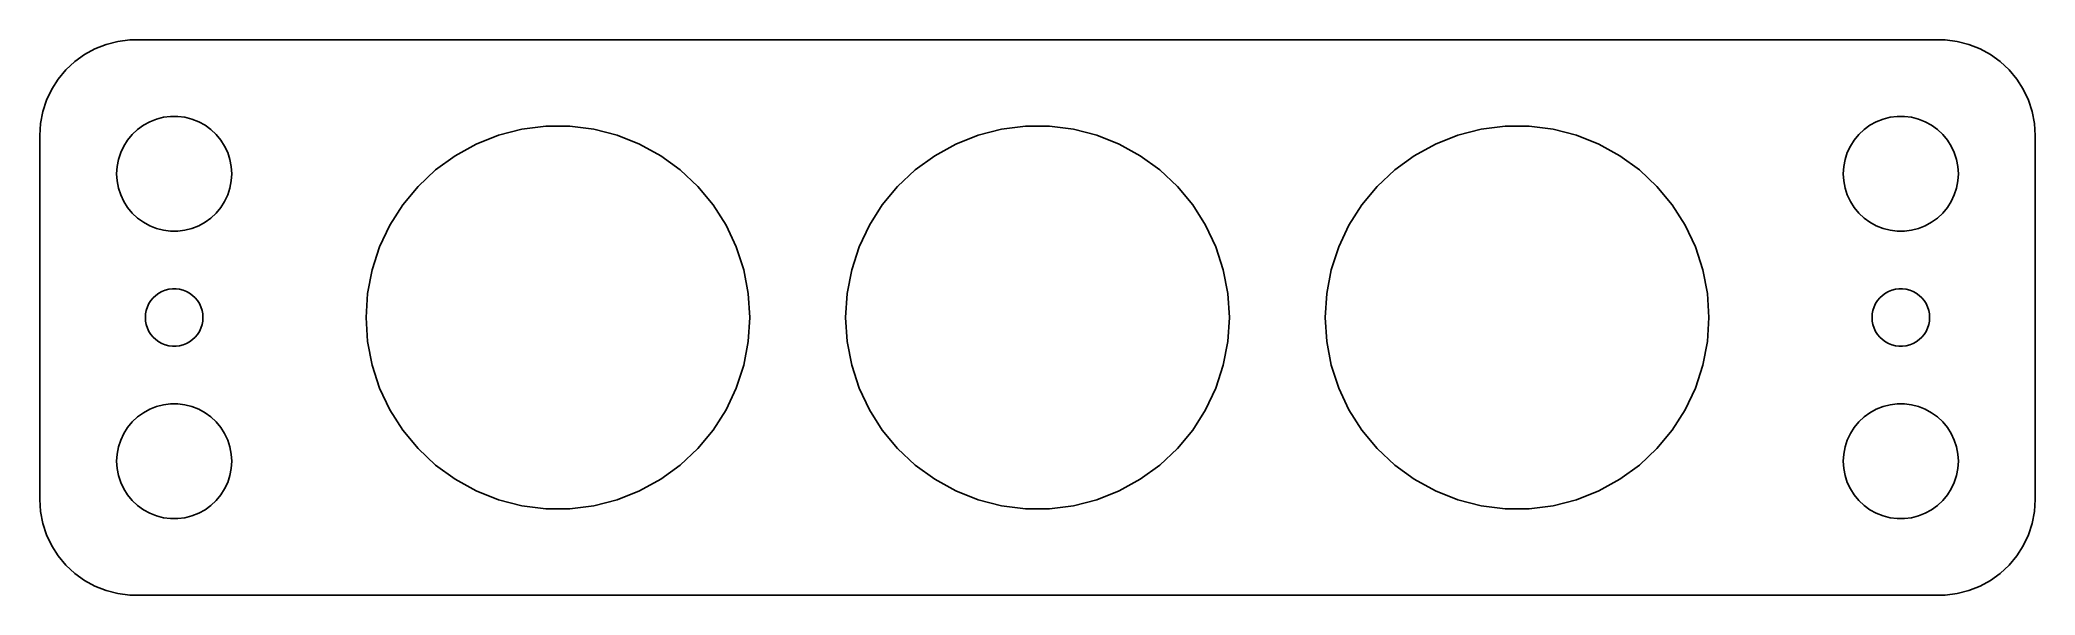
# Model space of a CAD drawing. Header units: metres. Extents: x -52 to 52, y -14 to 14.
import ezdxf

# ---------------------------------------------------------------- set-up
doc = ezdxf.new("R2010")
doc.units = ezdxf.units.M

msp = doc.modelspace()

# ---------------------------------------------------------------- linework, layer by layer
for p, q in [((-49.6791, 13.7216), (-50.1871, 13.3526)), ((-49.1289, 14.0241), (-49.6791, 13.7216)), ((-48.5451, 14.2553), (-49.1289, 14.0241)), ((-47.9369, 14.4114), (-48.5451, 14.2553)), ((-47.3139, 14.4901), (-47.9369, 14.4114)), ((47.3139, 14.4901), (-47.3139, 14.4901)), ((47.9369, 14.4114), (47.3139, 14.4901)), ((48.5451, 14.2553), (47.9369, 14.4114)), ((49.1289, 14.0241), (48.5451, 14.2553)), ((49.6791, 13.7216), (49.1289, 14.0241)), ((50.1871, 13.3526), (49.6791, 13.7216)), ((-50.6448, 12.9227), (-51.0451, 12.4389)), ((-50.1871, 13.3526), (-50.6448, 12.9227)), ((50.6448, 12.9227), (50.1871, 13.3526)), ((51.0451, 12.4389), (50.6448, 12.9227)), ((-51.3815, 11.9088), (-51.6489, 11.3406)), ((-51.0451, 12.4389), (-51.3815, 11.9088)), ((51.3815, 11.9088), (51.0451, 12.4389)), ((51.6489, 11.3406), (51.3815, 11.9088)), ((-51.8429, 10.7434), (-51.9606, 10.1267)), ((-51.6489, 11.3406), (-51.8429, 10.7434)), ((-45.927, 10.3532), (-45.5621, 10.4469)), ((-45.5621, 10.4469), (-45.1884, 10.4941)), ((-45.1884, 10.4941), (-44.8116, 10.4941)), ((-44.8116, 10.4941), (-44.4379, 10.4469)), ((-44.4379, 10.4469), (-44.0729, 10.3532)), ((44.0729, 10.3532), (44.4379, 10.4469)), ((44.4379, 10.4469), (44.8116, 10.4941)), ((44.8116, 10.4941), (45.1884, 10.4941)), ((45.1884, 10.4941), (45.5621, 10.4469)), ((45.5621, 10.4469), (45.927, 10.3532)), ((51.8429, 10.7434), (51.6489, 11.3406)), ((51.9606, 10.1267), (51.8429, 10.7434)), ((-51.9606, 10.1267), (-52, 9.5)), ((-52, 9.5), (-52, -9.5)), ((-47.427, 9.26335), (-47.1869, 9.55363)), ((-47.1869, 9.55363), (-46.9123, 9.81154)), ((-46.9123, 9.81154), (-46.6075, 10.033)), ((-46.6075, 10.033), (-46.2773, 10.2145)), ((-46.2773, 10.2145), (-45.927, 10.3532)), ((-44.0729, 10.3532), (-43.7227, 10.2145)), ((-43.7227, 10.2145), (-43.3925, 10.033)), ((-43.3925, 10.033), (-43.0877, 9.81154)), ((-43.0877, 9.81154), (-42.8131, 9.55363)), ((-42.8131, 9.55363), (-42.5729, 9.26335)), ((-29.2578, 9.04826), (-28.0902, 9.51056)), ((-28.0902, 9.51056), (-26.8738, 9.82286)), ((-26.8738, 9.82286), (-25.6279, 9.98026)), ((-25.6279, 9.98026), (-24.3721, 9.98026)), ((-24.3721, 9.98026), (-23.1262, 9.82286)), ((-23.1262, 9.82286), (-21.9098, 9.51056)), ((-21.9098, 9.51056), (-20.7422, 9.04826)), ((-4.25778, 9.04826), (-3.09016, 9.51056)), ((-3.09016, 9.51056), (-1.87381, 9.82286)), ((-1.87381, 9.82286), (-0.627899, 9.98026)), ((-0.627899, 9.98026), (0.627899, 9.98026)), ((0.627899, 9.98026), (1.87381, 9.82286)), ((1.87381, 9.82286), (3.09016, 9.51056)), ((3.09016, 9.51056), (4.25778, 9.04826)), ((20.7422, 9.04826), (21.9098, 9.51056)), ((21.9098, 9.51056), (23.1262, 9.82286)), ((23.1262, 9.82286), (24.3721, 9.98026)), ((24.3721, 9.98026), (25.6279, 9.98026)), ((25.6279, 9.98026), (26.8738, 9.82286)), ((26.8738, 9.82286), (28.0902, 9.51056)), ((28.0902, 9.51056), (29.2578, 9.04826)), ((42.5729, 9.26335), (42.8131, 9.55363)), ((42.8131, 9.55363), (43.0877, 9.81154)), ((43.0877, 9.81154), (43.3925, 10.033)), ((43.3925, 10.033), (43.7227, 10.2145)), ((43.7227, 10.2145), (44.0729, 10.3532)), ((45.927, 10.3532), (46.2773, 10.2145)), ((46.2773, 10.2145), (46.6075, 10.033)), ((46.6075, 10.033), (46.9123, 9.81154)), ((46.9123, 9.81154), (47.1869, 9.55363)), ((47.1869, 9.55363), (47.427, 9.26335)), ((52, 9.5), (51.9606, 10.1267)), ((52, -9.5), (52, 9.5)), ((-47.9057, 8.24606), (-47.7893, 8.60437)), ((-47.7893, 8.60437), (-47.6289, 8.94525)), ((-47.6289, 8.94525), (-47.427, 9.26335)), ((-42.5729, 9.26335), (-42.3711, 8.94525)), ((-42.3711, 8.94525), (-42.2107, 8.60437)), ((-42.2107, 8.60437), (-42.0942, 8.24606)), ((-31.3742, 7.70512), (-30.3583, 8.44327)), ((-30.3583, 8.44327), (-29.2578, 9.04826)), ((-20.7422, 9.04826), (-19.6417, 8.44327)), ((-19.6417, 8.44327), (-18.6257, 7.70512)), ((-6.37424, 7.70512), (-5.35826, 8.44327)), ((-5.35826, 8.44327), (-4.25778, 9.04826)), ((4.25778, 9.04826), (5.35826, 8.44327)), ((5.35826, 8.44327), (6.37424, 7.70512)), ((18.6257, 7.70512), (19.6417, 8.44327)), ((19.6417, 8.44327), (20.7422, 9.04826)), ((29.2578, 9.04826), (30.3583, 8.44327)), ((30.3583, 8.44327), (31.3742, 7.70512)), ((42.0942, 8.24606), (42.2107, 8.60437)), ((42.2107, 8.60437), (42.3711, 8.94525)), ((42.3711, 8.94525), (42.5729, 9.26335)), ((47.427, 9.26335), (47.6289, 8.94525)), ((47.6289, 8.94525), (47.7893, 8.60437)), ((47.7893, 8.60437), (47.9057, 8.24606)), ((-48, 7.5), (-47.9763, 7.87599)), ((-47.9763, 7.12399), (-48, 7.5)), ((-47.9763, 7.87599), (-47.9057, 8.24606)), ((-42.0942, 8.24606), (-42.0237, 7.87599)), ((-42.0237, 7.87599), (-42, 7.5)), ((-42, 7.5), (-42.0237, 7.12399)), ((-32.2897, 6.84546), (-31.3742, 7.70512)), ((-18.6257, 7.70512), (-17.7103, 6.84546)), ((-7.28967, 6.84546), (-6.37424, 7.70512)), ((6.37424, 7.70512), (7.28967, 6.84546)), ((17.7103, 6.84546), (18.6257, 7.70512)), ((31.3742, 7.70512), (32.2897, 6.84546)), ((42, 7.5), (42.0237, 7.87599)), ((42.0237, 7.12399), (42, 7.5)), ((42.0237, 7.87599), (42.0942, 8.24606)), ((47.9057, 8.24606), (47.9763, 7.87599)), ((47.9763, 7.87599), (48, 7.5)), ((48, 7.5), (47.9763, 7.12399)), ((-47.9057, 6.75392), (-47.9763, 7.12399)), ((-47.7893, 6.39561), (-47.9057, 6.75392)), ((-47.6289, 6.05473), (-47.7893, 6.39561)), ((-42.2107, 6.39561), (-42.3711, 6.05473)), ((-42.0942, 6.75392), (-42.2107, 6.39561)), ((-42.0237, 7.12399), (-42.0942, 6.75392)), ((-33.0902, 5.87784), (-32.2897, 6.84546)), ((-17.7103, 6.84546), (-16.9098, 5.87784)), ((-8.09016, 5.87784), (-7.28967, 6.84546)), ((7.28967, 6.84546), (8.09016, 5.87784)), ((16.9098, 5.87784), (17.7103, 6.84546)), ((32.2897, 6.84546), (33.0902, 5.87784)), ((42.0942, 6.75392), (42.0237, 7.12399)), ((42.2107, 6.39561), (42.0942, 6.75392)), ((42.3711, 6.05473), (42.2107, 6.39561)), ((47.7893, 6.39561), (47.6289, 6.05473)), ((47.9057, 6.75392), (47.7893, 6.39561)), ((47.9763, 7.12399), (47.9057, 6.75392)), ((-47.427, 5.73663), (-47.6289, 6.05473)), ((-47.1869, 5.44635), (-47.427, 5.73663)), ((-46.9123, 5.18845), (-47.1869, 5.44635)), ((-42.8131, 5.44635), (-43.0877, 5.18845)), ((-42.5729, 5.73663), (-42.8131, 5.44635)), ((-42.3711, 6.05473), (-42.5729, 5.73663)), ((-33.7631, 4.81754), (-33.0902, 5.87784)), ((-16.9098, 5.87784), (-16.2369, 4.81754)), ((-8.76306, 4.81754), (-8.09016, 5.87784)), ((8.09016, 5.87784), (8.76306, 4.81754)), ((16.2369, 4.81754), (16.9098, 5.87784)), ((33.0902, 5.87784), (33.7631, 4.81754)), ((42.5729, 5.73663), (42.3711, 6.05473)), ((42.8131, 5.44635), (42.5729, 5.73663)), ((43.0877, 5.18845), (42.8131, 5.44635)), ((47.1869, 5.44635), (46.9123, 5.18845)), ((47.427, 5.73663), (47.1869, 5.44635)), ((47.6289, 6.05473), (47.427, 5.73663)), ((-46.6075, 4.96701), (-46.9123, 5.18845)), ((-46.2773, 4.78551), (-46.6075, 4.96701)), ((-45.927, 4.64682), (-46.2773, 4.78551)), ((-45.5621, 4.55313), (-45.927, 4.64682)), ((-45.1884, 4.50591), (-45.5621, 4.55313)), ((-44.8116, 4.50591), (-45.1884, 4.50591)), ((-44.4379, 4.55313), (-44.8116, 4.50591)), ((-44.0729, 4.64682), (-44.4379, 4.55313)), ((-43.7227, 4.78551), (-44.0729, 4.64682)), ((-43.3925, 4.96701), (-43.7227, 4.78551)), ((-43.0877, 5.18845), (-43.3925, 4.96701)), ((-34.2978, 3.68124), (-33.7631, 4.81754)), ((-16.2369, 4.81754), (-15.7022, 3.68124)), ((-9.29776, 3.68124), (-8.76306, 4.81754)), ((8.76306, 4.81754), (9.29776, 3.68124)), ((15.7022, 3.68124), (16.2369, 4.81754)), ((33.7631, 4.81754), (34.2978, 3.68124)), ((43.3925, 4.96701), (43.0877, 5.18845)), ((43.7227, 4.78551), (43.3925, 4.96701)), ((44.0729, 4.64682), (43.7227, 4.78551)), ((44.4379, 4.55313), (44.0729, 4.64682)), ((44.8116, 4.50591), (44.4379, 4.55313)), ((45.1884, 4.50591), (44.8116, 4.50591)), ((45.5621, 4.55313), (45.1884, 4.50591)), ((45.927, 4.64682), (45.5621, 4.55313)), ((46.2773, 4.78551), (45.927, 4.64682)), ((46.6075, 4.96701), (46.2773, 4.78551)), ((46.9123, 5.18845), (46.6075, 4.96701)), ((-34.6858, 2.48689), (-34.2978, 3.68124)), ((-15.7022, 3.68124), (-15.3142, 2.48689)), ((-9.68582, 2.48689), (-9.29776, 3.68124)), ((9.29776, 3.68124), (9.68582, 2.48689)), ((15.3142, 2.48689), (15.7022, 3.68124)), ((34.2978, 3.68124), (34.6858, 2.48689)), ((-34.9211, 1.25333), (-34.6858, 2.48689)), ((-15.3142, 2.48689), (-15.0788, 1.25333)), ((-9.92114, 1.25333), (-9.68582, 2.48689)), ((9.68582, 2.48689), (9.92114, 1.25333)), ((15.0788, 1.25333), (15.3142, 2.48689)), ((34.6858, 2.48689), (34.9211, 1.25333)), ((-46.0934, 1.02681), (-45.9561, 1.15576)), ((-45.9561, 1.15576), (-45.8037, 1.26648)), ((-45.8037, 1.26648), (-45.6387, 1.35724)), ((-45.6387, 1.35724), (-45.4635, 1.42657)), ((-45.4635, 1.42657), (-45.2811, 1.47342)), ((-45.2811, 1.47342), (-45.0942, 1.49704)), ((-45.0942, 1.49704), (-44.9058, 1.49704)), ((-44.9058, 1.49704), (-44.7189, 1.47342)), ((-44.7189, 1.47342), (-44.5365, 1.42657)), ((-44.5365, 1.42657), (-44.3613, 1.35724)), ((-44.3613, 1.35724), (-44.1963, 1.26648)), ((-44.1963, 1.26648), (-44.0439, 1.15576)), ((-44.0439, 1.15576), (-43.9065, 1.02681)), ((-35, 0), (-34.9211, 1.25333)), ((-15.0788, 1.25333), (-15, 0)), ((-10, 0), (-9.92114, 1.25333)), ((9.92114, 1.25333), (10, 0)), ((15, 0), (15.0788, 1.25333)), ((34.9211, 1.25333), (35, 0)), ((43.9065, 1.02681), (44.0439, 1.15576)), ((44.0439, 1.15576), (44.1963, 1.26648)), ((44.1963, 1.26648), (44.3613, 1.35724)), ((44.3613, 1.35724), (44.5365, 1.42657)), ((44.5365, 1.42657), (44.7189, 1.47342)), ((44.7189, 1.47342), (44.9058, 1.49704)), ((44.9058, 1.49704), (45.0942, 1.49704)), ((45.0942, 1.49704), (45.2811, 1.47342)), ((45.2811, 1.47342), (45.4635, 1.42657)), ((45.4635, 1.42657), (45.6387, 1.35724)), ((45.6387, 1.35724), (45.8037, 1.26648)), ((45.8037, 1.26648), (45.9561, 1.15576)), ((45.9561, 1.15576), (46.0934, 1.02681)), ((-46.5, 0), (-46.4882, 0.187988)), ((-46.4882, -0.187988), (-46.5, 0)), ((-46.4882, 0.187988), (-46.4529, 0.373032)), ((-46.4529, 0.373032), (-46.3947, 0.552185)), ((-46.3947, 0.552185), (-46.3145, 0.722626)), ((-46.3145, 0.722626), (-46.2135, 0.881668)), ((-46.2135, 0.881668), (-46.0934, 1.02681)), ((-43.9065, 1.02681), (-43.7865, 0.881668)), ((-43.7865, 0.881668), (-43.6855, 0.722626)), ((-43.6855, 0.722626), (-43.6053, 0.552185)), ((-43.6053, 0.552185), (-43.5471, 0.373032)), ((-43.5471, 0.373032), (-43.5118, 0.187988)), ((-43.5118, 0.187988), (-43.5, 0)), ((-43.5, 0), (-43.5118, -0.187988)), ((-34.9211, -1.25333), (-35, 0)), ((-15, 0), (-15.0788, -1.25333)), ((-9.92114, -1.25333), (-10, 0)), ((10, 0), (9.92114, -1.25333)), ((15.0788, -1.25333), (15, 0)), ((35, 0), (34.9211, -1.25333)), ((43.5, 0), (43.5118, 0.187988)), ((43.5118, -0.187988), (43.5, 0)), ((43.5118, 0.187988), (43.5471, 0.373032)), ((43.5471, 0.373032), (43.6053, 0.552185)), ((43.6053, 0.552185), (43.6855, 0.722626)), ((43.6855, 0.722626), (43.7865, 0.881668)), ((43.7865, 0.881668), (43.9065, 1.02681)), ((46.0934, 1.02681), (46.2135, 0.881668)), ((46.2135, 0.881668), (46.3145, 0.722626)), ((46.3145, 0.722626), (46.3947, 0.552185)), ((46.3947, 0.552185), (46.4529, 0.373032)), ((46.4529, 0.373032), (46.4882, 0.187988)), ((46.4882, 0.187988), (46.5, 0)), ((46.5, 0), (46.4882, -0.187988)), ((-46.4529, -0.373032), (-46.4882, -0.187988)), ((-46.3947, -0.552185), (-46.4529, -0.373032)), ((-46.3145, -0.722626), (-46.3947, -0.552185)), ((-46.2135, -0.881668), (-46.3145, -0.722626)), ((-46.0934, -1.02681), (-46.2135, -0.881668)), ((-45.9561, -1.15576), (-46.0934, -1.02681)), ((-43.9065, -1.02681), (-44.0439, -1.15576)), ((-43.7865, -0.881668), (-43.9065, -1.02681)), ((-43.6855, -0.722626), (-43.7865, -0.881668)), ((-43.6053, -0.552185), (-43.6855, -0.722626)), ((-43.5471, -0.373032), (-43.6053, -0.552185)), ((-43.5118, -0.187988), (-43.5471, -0.373032)), ((43.5471, -0.373032), (43.5118, -0.187988)), ((43.6053, -0.552185), (43.5471, -0.373032)), ((43.6855, -0.722626), (43.6053, -0.552185)), ((43.7865, -0.881668), (43.6855, -0.722626)), ((43.9065, -1.02681), (43.7865, -0.881668)), ((44.0439, -1.15576), (43.9065, -1.02681)), ((46.0934, -1.02681), (45.9561, -1.15576)), ((46.2135, -0.881668), (46.0934, -1.02681)), ((46.3145, -0.722626), (46.2135, -0.881668)), ((46.3947, -0.552185), (46.3145, -0.722626)), ((46.4529, -0.373032), (46.3947, -0.552185)), ((46.4882, -0.187988), (46.4529, -0.373032)), ((-45.8037, -1.26648), (-45.9561, -1.15576)), ((-45.6387, -1.35724), (-45.8037, -1.26648)), ((-45.4635, -1.42657), (-45.6387, -1.35724)), ((-45.2811, -1.47342), (-45.4635, -1.42657)), ((-45.0942, -1.49704), (-45.2811, -1.47342)), ((-44.9058, -1.49704), (-45.0942, -1.49704)), ((-44.7189, -1.47342), (-44.9058, -1.49704)), ((-44.5365, -1.42657), (-44.7189, -1.47342)), ((-44.3613, -1.35724), (-44.5365, -1.42657)), ((-44.1963, -1.26648), (-44.3613, -1.35724)), ((-44.0439, -1.15576), (-44.1963, -1.26648)), ((-34.6858, -2.48689), (-34.9211, -1.25333)), ((-15.0788, -1.25333), (-15.3142, -2.48689)), ((-9.68582, -2.48689), (-9.92114, -1.25333)), ((9.92114, -1.25333), (9.68582, -2.48689)), ((15.3142, -2.48689), (15.0788, -1.25333)), ((34.9211, -1.25333), (34.6858, -2.48689)), ((44.1963, -1.26648), (44.0439, -1.15576)), ((44.3613, -1.35724), (44.1963, -1.26648)), ((44.5365, -1.42657), (44.3613, -1.35724)), ((44.7189, -1.47342), (44.5365, -1.42657)), ((44.9058, -1.49704), (44.7189, -1.47342)), ((45.0942, -1.49704), (44.9058, -1.49704)), ((45.2811, -1.47342), (45.0942, -1.49704)), ((45.4635, -1.42657), (45.2811, -1.47342)), ((45.6387, -1.35724), (45.4635, -1.42657)), ((45.8037, -1.26648), (45.6387, -1.35724)), ((45.9561, -1.15576), (45.8037, -1.26648)), ((-34.2978, -3.68124), (-34.6858, -2.48689)), ((-15.3142, -2.48689), (-15.7022, -3.68124)), ((-9.29776, -3.68124), (-9.68582, -2.48689)), ((9.68582, -2.48689), (9.29776, -3.68124)), ((15.7022, -3.68124), (15.3142, -2.48689)), ((34.6858, -2.48689), (34.2978, -3.68124)), ((-33.7631, -4.81754), (-34.2978, -3.68124)), ((-15.7022, -3.68124), (-16.2369, -4.81754)), ((-8.76306, -4.81754), (-9.29776, -3.68124)), ((9.29776, -3.68124), (8.76306, -4.81754)), ((16.2369, -4.81754), (15.7022, -3.68124)), ((34.2978, -3.68124), (33.7631, -4.81754)), ((-47.1869, -5.44635), (-46.9123, -5.18845)), ((-46.9123, -5.18845), (-46.6075, -4.96701)), ((-46.6075, -4.96701), (-46.2773, -4.78551)), ((-46.2773, -4.78551), (-45.927, -4.64682)), ((-45.927, -4.64682), (-45.5621, -4.55313)), ((-45.5621, -4.55313), (-45.1884, -4.50591)), ((-45.1884, -4.50591), (-44.8116, -4.50591)), ((-44.8116, -4.50591), (-44.4379, -4.55313)), ((-44.4379, -4.55313), (-44.0729, -4.64682)), ((-44.0729, -4.64682), (-43.7227, -4.78551)), ((-43.7227, -4.78551), (-43.3925, -4.96701)), ((-43.3925, -4.96701), (-43.0877, -5.18845)), ((-43.0877, -5.18845), (-42.8131, -5.44635)), ((-33.0902, -5.87784), (-33.7631, -4.81754)), ((-16.2369, -4.81754), (-16.9098, -5.87784)), ((-8.09016, -5.87784), (-8.76306, -4.81754)), ((8.76306, -4.81754), (8.09016, -5.87784)), ((16.9098, -5.87784), (16.2369, -4.81754)), ((33.7631, -4.81754), (33.0902, -5.87784)), ((42.8131, -5.44635), (43.0877, -5.18845)), ((43.0877, -5.18845), (43.3925, -4.96701)), ((43.3925, -4.96701), (43.7227, -4.78551)), ((43.7227, -4.78551), (44.0729, -4.64682)), ((44.0729, -4.64682), (44.4379, -4.55313)), ((44.4379, -4.55313), (44.8116, -4.50591)), ((44.8116, -4.50591), (45.1884, -4.50591)), ((45.1884, -4.50591), (45.5621, -4.55313)), ((45.5621, -4.55313), (45.927, -4.64682)), ((45.927, -4.64682), (46.2773, -4.78551)), ((46.2773, -4.78551), (46.6075, -4.96701)), ((46.6075, -4.96701), (46.9123, -5.18845)), ((46.9123, -5.18845), (47.1869, -5.44635)), ((-47.7893, -6.39561), (-47.6289, -6.05473)), ((-47.6289, -6.05473), (-47.427, -5.73663)), ((-47.427, -5.73663), (-47.1869, -5.44635)), ((-42.8131, -5.44635), (-42.5729, -5.73663)), ((-42.5729, -5.73663), (-42.3711, -6.05473)), ((-42.3711, -6.05473), (-42.2107, -6.39561)), ((-32.2897, -6.84546), (-33.0902, -5.87784)), ((-16.9098, -5.87784), (-17.7103, -6.84546)), ((-7.28967, -6.84546), (-8.09016, -5.87784)), ((8.09016, -5.87784), (7.28967, -6.84546)), ((17.7103, -6.84546), (16.9098, -5.87784)), ((33.0902, -5.87784), (32.2897, -6.84546)), ((42.2107, -6.39561), (42.3711, -6.05473)), ((42.3711, -6.05473), (42.5729, -5.73663)), ((42.5729, -5.73663), (42.8131, -5.44635)), ((47.1869, -5.44635), (47.427, -5.73663)), ((47.427, -5.73663), (47.6289, -6.05473)), ((47.6289, -6.05473), (47.7893, -6.39561)), ((-48, -7.5), (-47.9763, -7.12399)), ((-47.9763, -7.12399), (-47.9057, -6.75392)), ((-47.9057, -6.75392), (-47.7893, -6.39561)), ((-42.2107, -6.39561), (-42.0942, -6.75392)), ((-42.0942, -6.75392), (-42.0237, -7.12399)), ((-42.0237, -7.12399), (-42, -7.5)), ((-31.3742, -7.70512), (-32.2897, -6.84546)), ((-17.7103, -6.84546), (-18.6257, -7.70512)), ((-6.37424, -7.70512), (-7.28967, -6.84546)), ((7.28967, -6.84546), (6.37424, -7.70512)), ((18.6257, -7.70512), (17.7103, -6.84546)), ((32.2897, -6.84546), (31.3742, -7.70512)), ((42, -7.5), (42.0237, -7.12399)), ((42.0237, -7.12399), (42.0942, -6.75392)), ((42.0942, -6.75392), (42.2107, -6.39561)), ((47.7893, -6.39561), (47.9057, -6.75392)), ((47.9057, -6.75392), (47.9763, -7.12399)), ((47.9763, -7.12399), (48, -7.5)), ((-47.9763, -7.87599), (-48, -7.5)), ((-47.9057, -8.24606), (-47.9763, -7.87599)), ((-47.7893, -8.60437), (-47.9057, -8.24606)), ((-42.0942, -8.24606), (-42.2107, -8.60437)), ((-42.0237, -7.87599), (-42.0942, -8.24606)), ((-42, -7.5), (-42.0237, -7.87599)), ((-30.3583, -8.44327), (-31.3742, -7.70512)), ((-18.6257, -7.70512), (-19.6417, -8.44327)), ((-5.35826, -8.44327), (-6.37424, -7.70512)), ((6.37424, -7.70512), (5.35826, -8.44327)), ((19.6417, -8.44327), (18.6257, -7.70512)), ((31.3742, -7.70512), (30.3583, -8.44327)), ((42.0237, -7.87599), (42, -7.5)), ((42.0942, -8.24606), (42.0237, -7.87599)), ((42.2107, -8.60437), (42.0942, -8.24606)), ((47.9057, -8.24606), (47.7893, -8.60437)), ((47.9763, -7.87599), (47.9057, -8.24606)), ((48, -7.5), (47.9763, -7.87599)), ((-47.6289, -8.94525), (-47.7893, -8.60437)), ((-47.427, -9.26335), (-47.6289, -8.94525)), ((-47.1869, -9.55363), (-47.427, -9.26335)), ((-42.5729, -9.26335), (-42.8131, -9.55363)), ((-42.3711, -8.94525), (-42.5729, -9.26335)), ((-42.2107, -8.60437), (-42.3711, -8.94525)), ((-29.2578, -9.04826), (-30.3583, -8.44327)), ((-28.0902, -9.51056), (-29.2578, -9.04826)), ((-20.7422, -9.04826), (-21.9098, -9.51056)), ((-19.6417, -8.44327), (-20.7422, -9.04826)), ((-4.25778, -9.04826), (-5.35826, -8.44327)), ((-3.09016, -9.51056), (-4.25778, -9.04826)), ((4.25778, -9.04826), (3.09016, -9.51056)), ((5.35826, -8.44327), (4.25778, -9.04826)), ((20.7422, -9.04826), (19.6417, -8.44327)), ((21.9098, -9.51056), (20.7422, -9.04826)), ((29.2578, -9.04826), (28.0902, -9.51056)), ((30.3583, -8.44327), (29.2578, -9.04826)), ((42.3711, -8.94525), (42.2107, -8.60437)), ((42.5729, -9.26335), (42.3711, -8.94525)), ((42.8131, -9.55363), (42.5729, -9.26335)), ((47.427, -9.26335), (47.1869, -9.55363)), ((47.6289, -8.94525), (47.427, -9.26335)), ((47.7893, -8.60437), (47.6289, -8.94525)), ((-52, -9.5), (-51.9606, -10.1267)), ((-51.9606, -10.1267), (-51.8429, -10.7434)), ((-46.9123, -9.81154), (-47.1869, -9.55363)), ((-46.6075, -10.033), (-46.9123, -9.81154)), ((-46.2773, -10.2145), (-46.6075, -10.033)), ((-45.927, -10.3532), (-46.2773, -10.2145)), ((-45.5621, -10.4469), (-45.927, -10.3532)), ((-44.0729, -10.3532), (-44.4379, -10.4469)), ((-43.7227, -10.2145), (-44.0729, -10.3532)), ((-43.3925, -10.033), (-43.7227, -10.2145)), ((-43.0877, -9.81154), (-43.3925, -10.033)), ((-42.8131, -9.55363), (-43.0877, -9.81154)), ((-26.8738, -9.82286), (-28.0902, -9.51056)), ((-25.6279, -9.98026), (-26.8738, -9.82286)), ((-24.3721, -9.98026), (-25.6279, -9.98026)), ((-23.1262, -9.82286), (-24.3721, -9.98026)), ((-21.9098, -9.51056), (-23.1262, -9.82286)), ((-1.87381, -9.82286), (-3.09016, -9.51056)), ((-0.627899, -9.98026), (-1.87381, -9.82286)), ((0.627899, -9.98026), (-0.627899, -9.98026)), ((1.87381, -9.82286), (0.627899, -9.98026)), ((3.09016, -9.51056), (1.87381, -9.82286)), ((23.1262, -9.82286), (21.9098, -9.51056)), ((24.3721, -9.98026), (23.1262, -9.82286)), ((25.6279, -9.98026), (24.3721, -9.98026)), ((26.8738, -9.82286), (25.6279, -9.98026)), ((28.0902, -9.51056), (26.8738, -9.82286)), ((43.0877, -9.81154), (42.8131, -9.55363)), ((43.3925, -10.033), (43.0877, -9.81154)), ((43.7227, -10.2145), (43.3925, -10.033)), ((44.0729, -10.3532), (43.7227, -10.2145)), ((44.4379, -10.4469), (44.0729, -10.3532)), ((45.927, -10.3532), (45.5621, -10.4469)), ((46.2773, -10.2145), (45.927, -10.3532)), ((46.6075, -10.033), (46.2773, -10.2145)), ((46.9123, -9.81154), (46.6075, -10.033)), ((47.1869, -9.55363), (46.9123, -9.81154)), ((51.8429, -10.7434), (51.9606, -10.1267)), ((51.9606, -10.1267), (52, -9.5)), ((-51.8429, -10.7434), (-51.6489, -11.3406)), ((-51.6489, -11.3406), (-51.3815, -11.9088)), ((-45.1884, -10.4941), (-45.5621, -10.4469)), ((-44.8116, -10.4941), (-45.1884, -10.4941)), ((-44.4379, -10.4469), (-44.8116, -10.4941)), ((44.8116, -10.4941), (44.4379, -10.4469)), ((45.1884, -10.4941), (44.8116, -10.4941)), ((45.5621, -10.4469), (45.1884, -10.4941)), ((51.3815, -11.9088), (51.6489, -11.3406)), ((51.6489, -11.3406), (51.8429, -10.7434)), ((-51.3815, -11.9088), (-51.0451, -12.4389)), ((-51.0451, -12.4389), (-50.6448, -12.9227)), ((50.6448, -12.9227), (51.0451, -12.4389)), ((51.0451, -12.4389), (51.3815, -11.9088)), ((-50.6448, -12.9227), (-50.1871, -13.3526)), ((-50.1871, -13.3526), (-49.6791, -13.7216)), ((49.6791, -13.7216), (50.1871, -13.3526)), ((50.1871, -13.3526), (50.6448, -12.9227)), ((-49.6791, -13.7216), (-49.1289, -14.0241)), ((-49.1289, -14.0241), (-48.5451, -14.2553)), ((-48.5451, -14.2553), (-47.9369, -14.4114)), ((-47.9369, -14.4114), (-47.3139, -14.4901)), ((-47.3139, -14.4901), (47.3139, -14.4901)), ((47.3139, -14.4901), (47.9369, -14.4114)), ((47.9369, -14.4114), (48.5451, -14.2553)), ((48.5451, -14.2553), (49.1289, -14.0241)), ((49.1289, -14.0241), (49.6791, -13.7216))]:
    msp.add_line(p, q)

doc.saveas('drawing.dxf')
